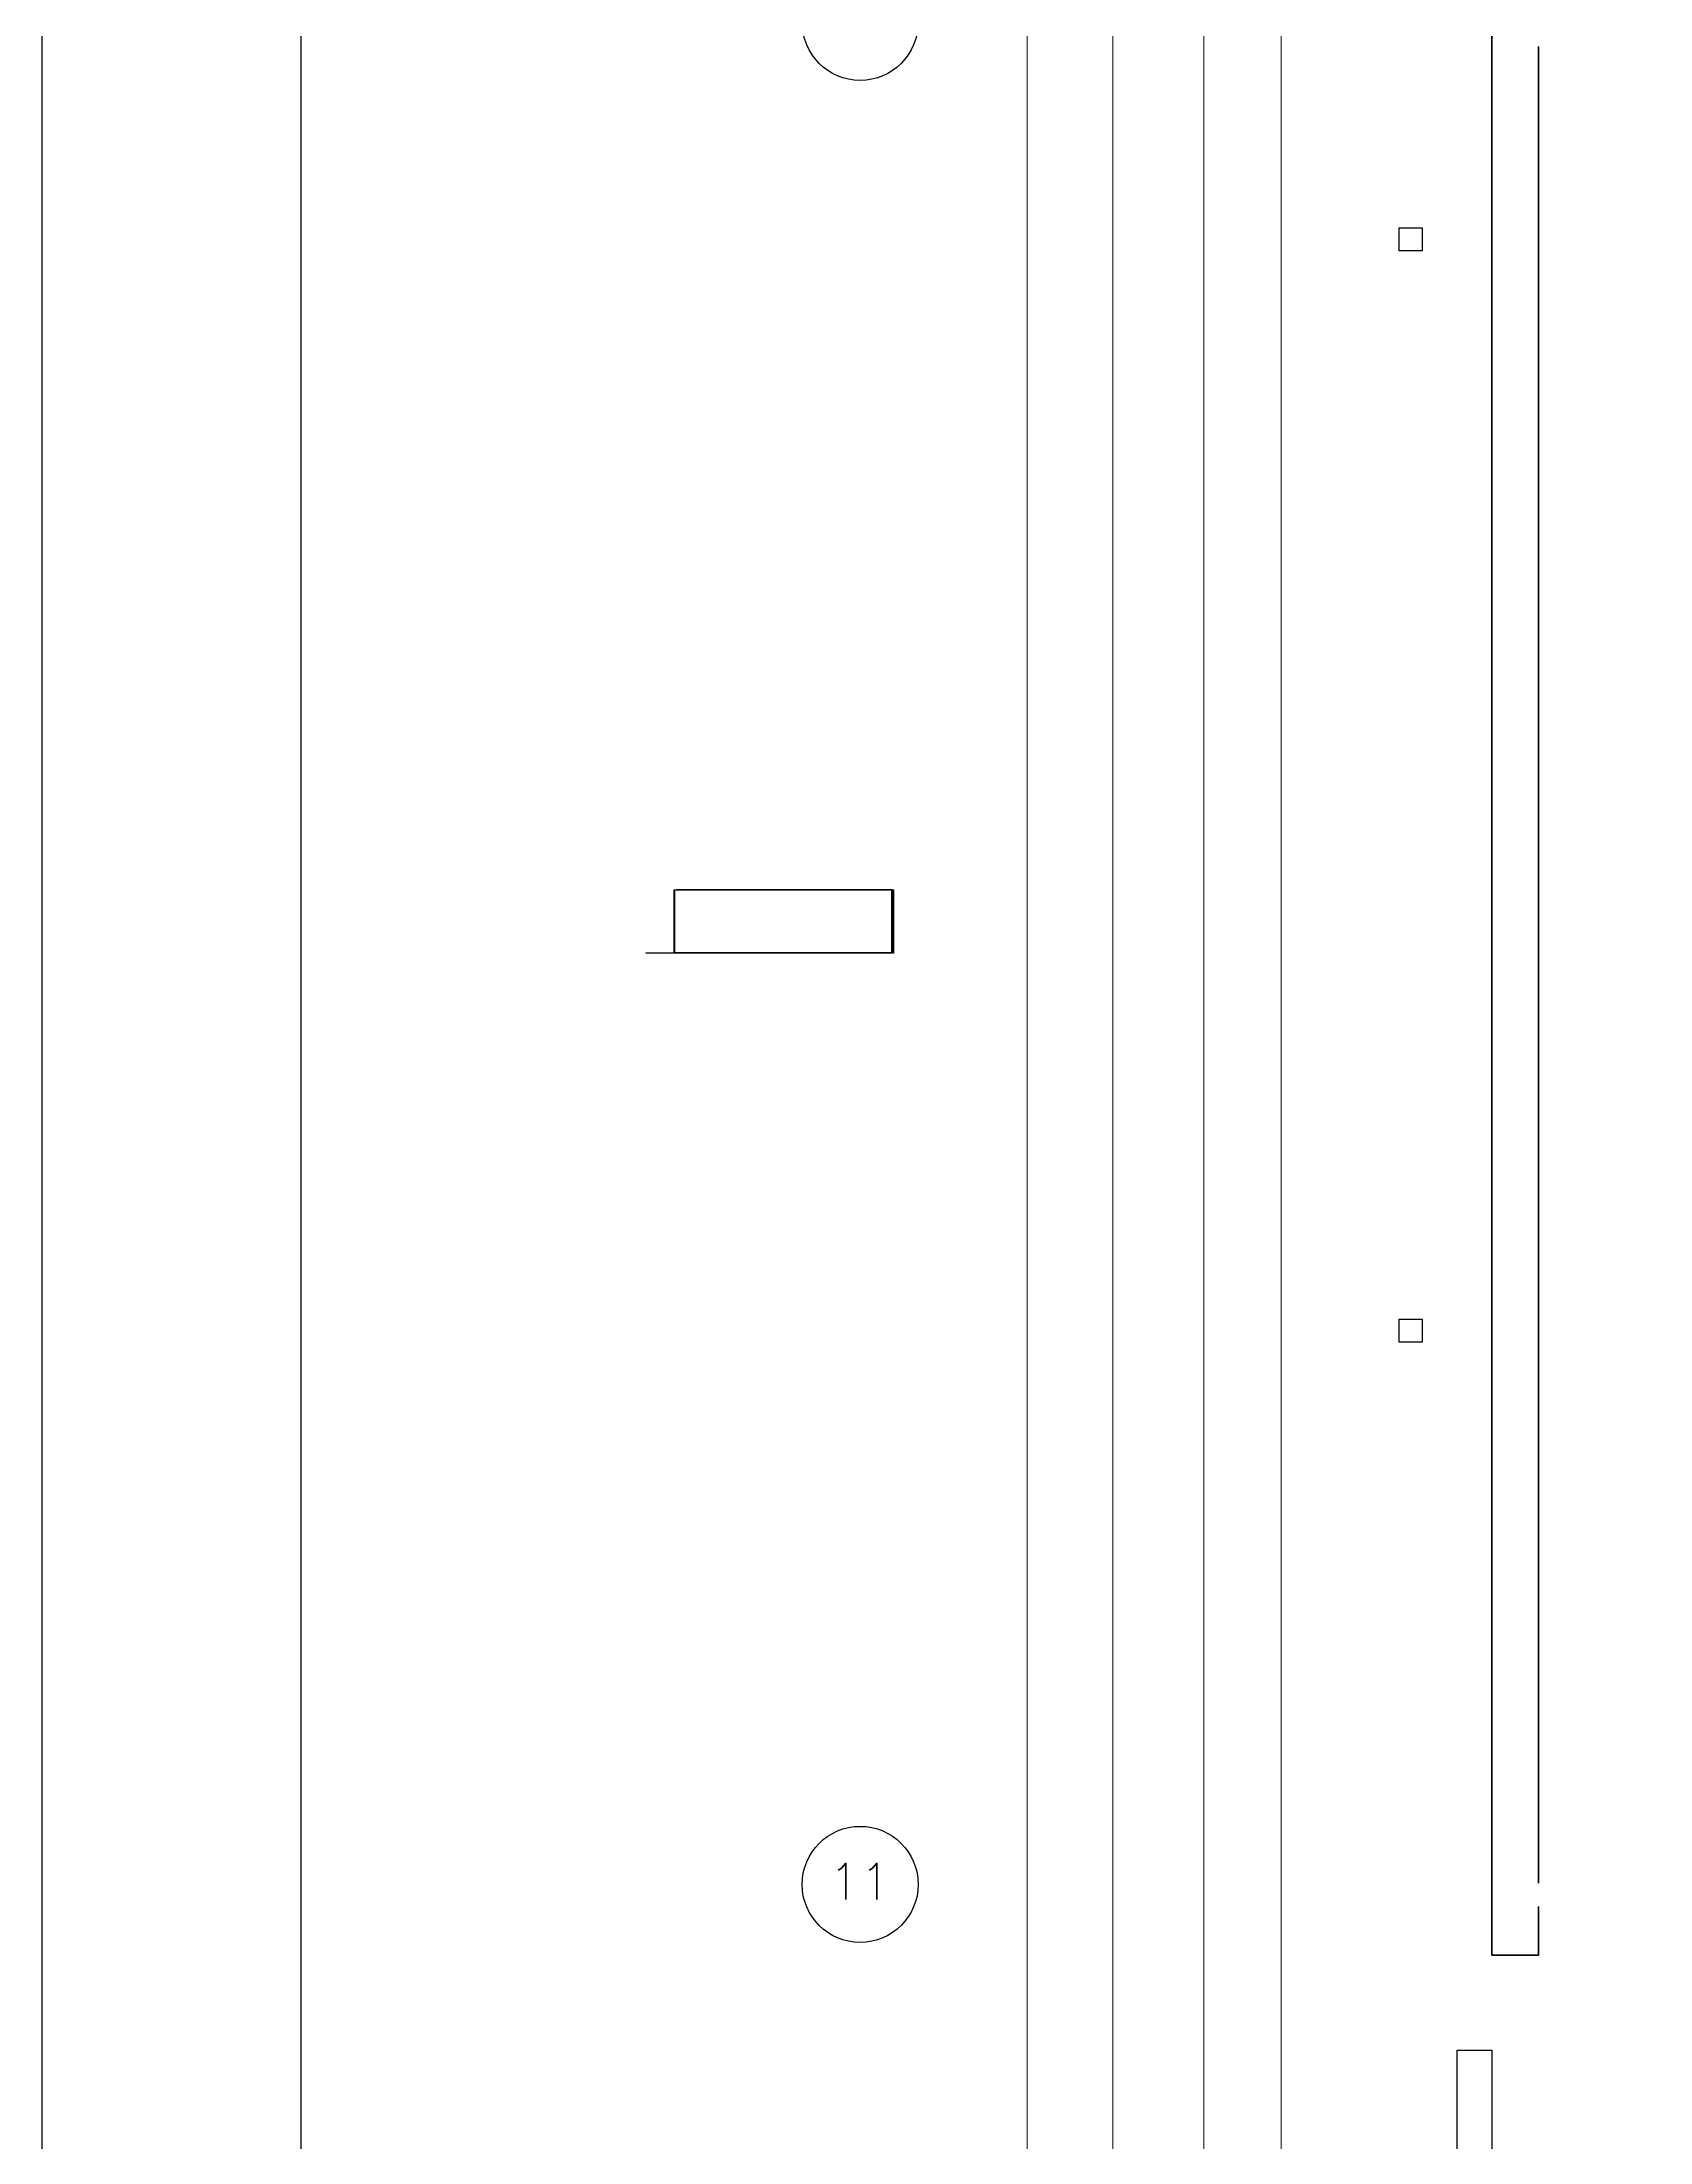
# Model space of a CAD drawing. Header units: inches. Extents: x -955375 to 106222, y -96450 to 64845.
# Drawn here: x 0 to 7084, y 24587 to 33838 of the extents above; entities that cross this region are included whole.
import ezdxf
from ezdxf.enums import TextEntityAlignment as Align

# ---------------------------------------------------------------- set-up
doc = ezdxf.new("R2010")
doc.units = ezdxf.units.IN
doc.header["$MEASUREMENT"] = 0
doc.linetypes.add('CONTINUA', pattern=[0])
for name, color, linetype in [('023_MUROS_2', 7, 'Continuous'), ('101_FORMATO_E', 7, 'Continuous'), ('A_INDICADORES', 1, 'Continuous'), ('A_TEXTOLOCAL', 3, 'Continuous'), ('DIBUJO', 2, 'Continuous'), ('EQP-Equipos - Situacion Proyectada (Trabajo3)$0$P-EQUIPO NUEVO', 134, 'Continuous')]:
    doc.layers.add(name, color=color, linetype=linetype)
doc.layers.add('ACHUTECH', color=24, linetype='Continuous', lineweight=18)
doc.styles.get("Standard").update_dxf_attribs({"font": 'isocp2.shx'})
doc.styles.add('TEXTO-100', font='romans.shx', dxfattribs={"height": 0.15})
doc.dimstyles.new('SUPERPEQUEÑA', dxfattribs={"dimtxt": 0.1, "dimasz": 0.05, "dimexe": 0.1, "dimexo": 0.15, "dimgap": 0.05, "dimtad": 1, "dimzin": 0, "dimdsep": 46, "dimtxsty": 'Standard', "dimblk1": 'CRUZZ', "dimblk2": 'CRUZZ', "dimsah": 1, "dimcen": 0.03, "dimse1": 1, "dimse2": 1, "dimclrd": 109, "dimclre": 4, "dimclrt": 173, "dimadec": 0, "dimazin": 0, "dimtfac": 1, "dimtix": 1, "dimtmove": 1, "dimatfit": 3, "dimldrblk": 'CRUZZ', "dimfxl": 1, "dimtolj": 1, "dimtzin": 0, "dimlwd": -1, "dimarcsym": 0})

# ---------------------------------------------------------------- blocks, each defined once
blk = doc.blocks.new('CRUZ')
at = {"layer": 'DIBUJO', "color": 7, "lineweight": -3}
for p, q in [((-0.2186156304733231, 0), (0.2186156304733231, 0)), ((0, 0.2186156304733231), (0, -0.2186156304733231))]:
    blk.add_line(p, q, dxfattribs=at)
at = {"layer": 'DIBUJO', "color": 7, "lineweight": -3, "const_width": 0.05}
blk.add_lwpolyline([(-0.025000000000091, 0, 1), (0.025000000000091, 0, 1)], format="xyb", close=True, dxfattribs=at)
blk = doc.blocks.new('CRUZZ')
at = {"layer": 'DIBUJO', "color": 3, "xscale": 10, "yscale": 10, "zscale": 10}
blk.add_blockref('CRUZ', (0, 0), dxfattribs=at)
blk = doc.blocks.new('*D50')
at = {"layer": 'ACHUTECH', "color": 7, "ltscale": 500, "transparency": 16777216}
blk.add_line((5459.321364382964, 33940.24497995264), (5459.321364382964, 33817.60523341078), dxfattribs=at)
at = {"layer": 'Defpoints', "color": 0, "linetype": 'CONTINUA', "ltscale": 500, "transparency": 16777216}
for p in [(6135.822737892113, 33940.29497995264), (5459.321364382964, 33817.55523341078), (6135.822737892113, 33817.55523341078)]:
    blk.add_point(p, dxfattribs=at)
at = {"layer": 'ACHUTECH', "color": 7, "linetype": 'CONTINUA', "ltscale": 500, "transparency": 16777216, "xscale": 0.05, "yscale": 0.05, "zscale": 0.05}
for p, rotation in [((5459.321364382964, 33940.29497995264), 90), ((5459.321364382964, 33817.55523341078), 270)]:
    blk.add_blockref('CRUZZ', p, dxfattribs=dict(at, rotation=rotation))
at = {"layer": 'ACHUTECH', "color": 7, "linetype": 'CONTINUA', "lineweight": 13, "ltscale": 500, "transparency": 16777216, "insert": (5459.226349619193, 33878.9251066817), "char_height": 0.15, "attachment_point": 5, "rotation": 90}
blk.add_mtext('\\A1;122.74', dxfattribs=at)
blk = doc.blocks.new('*D51')
at = {"layer": 'ACHUTECH', "color": 7, "ltscale": 500, "transparency": 16777216}
blk.add_line((5459.321364382962, 33817.50523341077), (5459.321364382964, 25727.0102738525), dxfattribs=at)
at = {"layer": 'Defpoints', "color": 0, "linetype": 'CONTINUA', "ltscale": 500, "transparency": 16777216}
for p in [(6135.822737892113, 33817.55523341078), (5459.321364382964, 25726.9602738525), (6135.822737892113, 25726.9602738525)]:
    blk.add_point(p, dxfattribs=at)
at = {"layer": 'ACHUTECH', "color": 7, "linetype": 'CONTINUA', "ltscale": 500, "transparency": 16777216, "xscale": 0.05, "yscale": 0.05, "zscale": 0.05}
for p, rotation in [((5459.321364382962, 33817.55523341078), 90), ((5459.321364382964, 25726.9602738525), 270)]:
    blk.add_blockref('CRUZZ', p, dxfattribs=dict(at, rotation=rotation))
at = {"layer": 'ACHUTECH', "color": 7, "linetype": 'CONTINUA', "lineweight": 13, "ltscale": 500, "transparency": 16777216, "insert": (5459.22636438297, 29772.25775363163), "char_height": 0.15, "attachment_point": 5, "rotation": 90}
blk.add_mtext('\\A1;8090.59', dxfattribs=at)
blk = doc.blocks.new('*D52')
at = {"layer": 'ACHUTECH', "color": 7, "ltscale": 500, "transparency": 16777216}
blk.add_line((5459.321364382964, 25726.9102738525), (5459.321364382964, 25624.72715173402), dxfattribs=at)
at = {"layer": 'Defpoints', "color": 0, "linetype": 'CONTINUA', "ltscale": 500, "transparency": 16777216}
for p in [(6135.822737892113, 25726.9602738525), (5459.321364382964, 25624.67715173402), (6135.822737890949, 25624.67715173402)]:
    blk.add_point(p, dxfattribs=at)
at = {"layer": 'ACHUTECH', "color": 7, "linetype": 'CONTINUA', "ltscale": 500, "transparency": 16777216, "xscale": 0.05, "yscale": 0.05, "zscale": 0.05}
for p, rotation in [((5459.321364382964, 25726.9602738525), 90), ((5459.321364382964, 25624.67715173402), 270)]:
    blk.add_blockref('CRUZZ', p, dxfattribs=dict(at, rotation=rotation))
at = {"layer": 'ACHUTECH', "color": 7, "linetype": 'CONTINUA', "lineweight": 13, "ltscale": 500, "transparency": 16777216, "insert": (5459.221354540451, 25675.81871279325), "char_height": 0.1, "attachment_point": 5, "rotation": 90}
blk.add_mtext('\\A1;102.28', dxfattribs=at)
blk = doc.blocks.new('*D53')
at = {"layer": 'ACHUTECH', "color": 7, "ltscale": 500, "transparency": 16777216}
blk.add_line((5459.321364382964, 25624.62715173402), (5459.321364382964, 22658.51661030324), dxfattribs=at)
at = {"layer": 'Defpoints', "color": 0, "linetype": 'CONTINUA', "ltscale": 500, "transparency": 16777216}
for p in [(6135.822737890949, 25624.67715173402), (5459.321364382964, 22658.46661030324), (6135.822737890949, 22658.46661030324)]:
    blk.add_point(p, dxfattribs=at)
at = {"layer": 'ACHUTECH', "color": 7, "linetype": 'CONTINUA', "ltscale": 500, "transparency": 16777216, "xscale": 0.05, "yscale": 0.05, "zscale": 0.05}
for p, rotation in [((5459.321364382964, 25624.67715173402), 90), ((5459.321364382964, 22658.46661030324), 270)]:
    blk.add_blockref('CRUZZ', p, dxfattribs=dict(at, rotation=rotation))
at = {"layer": 'ACHUTECH', "color": 7, "linetype": 'CONTINUA', "lineweight": 13, "ltscale": 500, "transparency": 16777216, "insert": (5459.226313367264, 24141.57188101863), "char_height": 0.15, "attachment_point": 5, "rotation": 90}
blk.add_mtext('\\A1;2966.21', dxfattribs=at)
blk = doc.blocks.new('*D185')
at = {"layer": 'ACHUTECH', "color": 7, "ltscale": 500, "transparency": 16777216}
blk.add_line((5118.652739258271, 54499.15252573176), (5118.652739258278, 25409.93259528557), dxfattribs=at)
at = {"layer": 'Defpoints', "color": 0, "linetype": 'CONTINUA', "ltscale": 500, "transparency": 16777216}
for p in [(26169.2290766271, 54499.20252573177), (5118.652739258278, 25409.88259528557), (6592.239503181772, 25409.88259528557)]:
    blk.add_point(p, dxfattribs=at)
at = {"layer": 'ACHUTECH', "color": 7, "linetype": 'CONTINUA', "ltscale": 500, "transparency": 16777216, "xscale": 0.05, "yscale": 0.05, "zscale": 0.05}
for p, rotation in [((5118.652739258271, 54499.20252573177), 90), ((5118.652739258278, 25409.88259528557), 270)]:
    blk.add_blockref('CRUZZ', p, dxfattribs=dict(at, rotation=rotation))
at = {"layer": 'ACHUTECH', "color": 7, "linetype": 'CONTINUA', "lineweight": 13, "ltscale": 500, "transparency": 16777216, "insert": (5118.557651990653, 39954.54256050866), "char_height": 0.15, "attachment_point": 5, "rotation": 90}
blk.add_mtext('\\A1;29089.32', dxfattribs=at)
blk = doc.blocks.new('*D186')
at = {"layer": 'ACHUTECH', "color": 7, "ltscale": 500, "transparency": 16777216}
blk.add_line((5118.652739258278, 25409.83259528557), (5118.652739258278, 23221.07378195378), dxfattribs=at)
at = {"layer": 'Defpoints', "color": 0, "linetype": 'CONTINUA', "ltscale": 500, "transparency": 16777216}
for p in [(6592.239503181772, 25409.88259528557), (5118.652739258278, 23221.02378195378), (6592.239503181772, 23221.02378195378)]:
    blk.add_point(p, dxfattribs=at)
at = {"layer": 'ACHUTECH', "color": 7, "linetype": 'CONTINUA', "ltscale": 500, "transparency": 16777216, "xscale": 0.05, "yscale": 0.05, "zscale": 0.05}
for p, rotation in [((5118.652739258278, 25409.88259528557), 90), ((5118.652739258278, 23221.02378195378), 270)]:
    blk.add_blockref('CRUZZ', p, dxfattribs=dict(at, rotation=rotation))
at = {"layer": 'ACHUTECH', "color": 7, "linetype": 'CONTINUA', "lineweight": 13, "ltscale": 500, "transparency": 16777216, "insert": (5118.557724494504, 24315.45318861967), "char_height": 0.15, "attachment_point": 5, "rotation": 90}
blk.add_mtext('\\A1;2188.86', dxfattribs=at)
blk = doc.blocks.new('*D196')
at = {"layer": 'ACHUTECH', "color": 7, "ltscale": 500, "transparency": 16777216}
blk.add_line((4717.010699632355, 45345.07544945447), (4717.010699632358, 31321.89705372377), dxfattribs=at)
at = {"layer": 'Defpoints', "color": 0, "linetype": 'CONTINUA', "ltscale": 500, "transparency": 16777216}
for p in [(3867.531068616603, 45345.12544945447), (3867.531068616603, 31321.84705372377), (4717.010699632358, 31321.84705372377)]:
    blk.add_point(p, dxfattribs=at)
at = {"layer": 'ACHUTECH', "color": 7, "linetype": 'CONTINUA', "ltscale": 500, "transparency": 16777216, "xscale": 0.05, "yscale": 0.05, "zscale": 0.05}
for p, rotation in [((4717.010699632355, 45345.12544945447), 90), ((4717.010699632358, 31321.84705372377), 270)]:
    blk.add_blockref('CRUZZ', p, dxfattribs=dict(at, rotation=rotation))
at = {"layer": 'ACHUTECH', "color": 7, "linetype": 'CONTINUA', "lineweight": 13, "ltscale": 500, "transparency": 16777216, "insert": (4716.915684868587, 38333.48625158911), "char_height": 0.15, "attachment_point": 5, "rotation": 90}
blk.add_mtext('\\A1;14023.28', dxfattribs=at)
blk = doc.blocks.new('*D197')
at = {"layer": 'ACHUTECH', "color": 7, "ltscale": 500, "transparency": 16777216}
blk.add_line((4717.010699632116, 31321.79705372377), (4717.010699632117, 25675.86871279354), dxfattribs=at)
at = {"layer": 'Defpoints', "color": 0, "linetype": 'CONTINUA', "ltscale": 500, "transparency": 16777216}
for p in [(3867.531068616603, 31321.84705372377), (3867.531068616603, 25675.81871279354), (4717.010699632117, 25675.81871279354)]:
    blk.add_point(p, dxfattribs=at)
at = {"layer": 'ACHUTECH', "color": 7, "linetype": 'CONTINUA', "ltscale": 500, "transparency": 16777216, "xscale": 0.05, "yscale": 0.05, "zscale": 0.05}
for p, rotation in [((4717.010699632116, 31321.84705372377), 90), ((4717.010699632117, 25675.81871279354), 270)]:
    blk.add_blockref('CRUZZ', p, dxfattribs=dict(at, rotation=rotation))
at = {"layer": 'ACHUTECH', "color": 7, "linetype": 'CONTINUA', "lineweight": 13, "ltscale": 500, "transparency": 16777216, "insert": (4716.915699632124, 28498.83288325865), "char_height": 0.15, "attachment_point": 5, "rotation": 90}
blk.add_mtext('\\A1;5646.03', dxfattribs=at)
blk = doc.blocks.new('*D198')
at = {"layer": 'ACHUTECH', "color": 7, "ltscale": 500, "transparency": 16777216}
blk.add_line((4717.010699631892, 25675.76871279354), (4717.010699631892, 22632.94582977378), dxfattribs=at)
at = {"layer": 'Defpoints', "color": 0, "linetype": 'CONTINUA', "ltscale": 500, "transparency": 16777216}
for p in [(3867.531068616603, 25675.81871279354), (3867.531068616603, 22632.89582977378), (4717.010699631892, 22632.89582977378)]:
    blk.add_point(p, dxfattribs=at)
at = {"layer": 'ACHUTECH', "color": 7, "linetype": 'CONTINUA', "ltscale": 500, "transparency": 16777216, "xscale": 0.05, "yscale": 0.05, "zscale": 0.05}
for p, rotation in [((4717.010699631892, 25675.81871279354), 90), ((4717.010699631892, 22632.89582977378), 270)]:
    blk.add_blockref('CRUZZ', p, dxfattribs=dict(at, rotation=rotation))
at = {"layer": 'ACHUTECH', "color": 7, "linetype": 'CONTINUA', "lineweight": 13, "ltscale": 500, "transparency": 16777216, "insert": (4716.915648616192, 24154.35727128365), "char_height": 0.15, "attachment_point": 5, "rotation": 90}
blk.add_mtext('\\A1;3042.92', dxfattribs=at)
blk = doc.blocks.new('*D201')
at = {"layer": 'ACHUTECH', "color": 7, "ltscale": 500, "transparency": 16777216}
blk.add_line((4340.116277026855, 59153.03458211518), (4340.116277026864, 15437.32818875104), dxfattribs=at)
at = {"layer": 'Defpoints', "color": 0, "linetype": 'CONTINUA', "ltscale": 500, "transparency": 16777216}
for p in [(21639.1496804671, 59153.08458211519), (4340.116277026864, 15437.27818875104), (6285.390136826663, 15437.27818875104)]:
    blk.add_point(p, dxfattribs=at)
at = {"layer": 'ACHUTECH', "color": 7, "linetype": 'CONTINUA', "ltscale": 500, "transparency": 16777216, "xscale": 0.05, "yscale": 0.05, "zscale": 0.05}
for p, rotation in [((4340.116277026855, 59153.08458211518), 90), ((4340.116277026864, 15437.27818875104), 270)]:
    blk.add_blockref('CRUZZ', p, dxfattribs=dict(at, rotation=rotation))
at = {"layer": 'ACHUTECH', "color": 7, "linetype": 'CONTINUA', "lineweight": 13, "ltscale": 500, "transparency": 16777216, "insert": (4340.021277026869, 37295.1813854331), "char_height": 0.15, "attachment_point": 5, "rotation": 90}
blk.add_mtext('\\A1;43715.81', dxfattribs=at)

msp = doc.modelspace()

# ---------------------------------------------------------------- linework, layer by layer
at = {"layer": '023_MUROS_2', "color": 7, "lineweight": 50}
for p, q in [((6387.673258945804, 38676.00353402988), (6387.673258945804, 25409.88259528555)), ((6592.239503181769, 25409.88259528555), (6592.239503181769, 25624.67715173401)), ((6387.673258945804, 25409.88259528555), (6592.239503181769, 25409.88259528555))]:
    msp.add_line(p, q, dxfattribs=at)
at = {"layer": '023_MUROS_2', "lineweight": 50}
msp.add_line((6592.2395031827, 25726.96027385248), (6592.2395031827, 33817.55523341076), dxfattribs=at)
at = {"layer": '101_FORMATO_E', "color": 7}
for p, q in [((-0.1703688703710213, 64844.52549647694), (-0.170368870254606, -0.3873414618428797)), ((1139.941933551963, 63723.75003200276), (1139.941933551963, 1086.095263811207))]:
    msp.add_line(p, q, dxfattribs=at)
at = {"layer": 'A_INDICADORES', "color": 7}
for centre in [(3604.435375329864, 33924.51089444415), (3604.435375329864, 25721.9110295423)]:
    msp.add_circle(centre, 255.7078052957702, dxfattribs=at)
at = {"layer": 'A_TEXTOLOCAL', "color": 7, "lineweight": 30}
for p, q in [((5978.540770472478, 33019.74688088744), (6080.823892591161, 33019.74688088744)), ((5978.540770472478, 32917.46375876926), (5978.540770472478, 33019.74688088744)), ((6080.823892591161, 33019.74688088744), (6080.823892591161, 32917.46375876926)), ((6080.823892591161, 32917.46375876926), (5978.540770472478, 32917.46375876926)), ((5978.540770472478, 28212.4401413272), (6080.823892591161, 28212.4401413272)), ((5978.540770472478, 28110.15701920899), (5978.540770472478, 28212.4401413272)), ((6080.823892591161, 28212.4401413272), (6080.823892591161, 28110.15701920899)), ((6080.823892591161, 28110.15701920899), (5978.540770472478, 28110.15701920899)), ((6234.248575768248, 22937.82691009497), (6234.248575768248, 24991.04506569894)), ((6234.248575768248, 24991.04506569894), (6387.673258945109, 24991.04506569894)), ((6387.673258945109, 24991.04506569894), (6387.673258945109, 22937.82691009497))]:
    msp.add_line(p, q, dxfattribs=at)
at = {"layer": 'ACHUTECH', "color": 7, "linetype": 'CONTINUA', "lineweight": 13, "ltscale": 500}
msp.add_line((-0.1703688703710213, 64844.52549647694), (-0.170368870254606, -0.3873414618428797), dxfattribs=at)
at = {"layer": 'EQP-Equipos - Situacion Proyectada (Trabajo3)$0$P-EQUIPO NUEVO', "color": 251, "lineweight": 0, "true_color": 0x636466}
for p, q in [((2796.408182381529, 30104.09582403547, 1543.562357601852), (3746.238935071229, 30104.28834786658, 1543.562357601852)), ((2796.408182381529, 30104.09582403547, 1543.562357601852), (3746.238935071229, 30104.28834786658, 1543.562357601852)), ((2796.408182381529, 30104.09582403547, 1543.562357601852), (3746.238935071229, 30104.28834786658, 1543.562357601852)), ((2801.308018257983, 30102.33255016875, 1543.562357601852), (3751.138770947917, 30102.52507399987, 1543.562357601852)), ((3746.809577434891, 29825.16328856473, 1543.562357601852), (2658.284849350497, 29824.94265246687, 1543.562357601852)), ((3746.809577434891, 29825.16328856473, 1543.562357601852), (2658.284849350497, 29824.94265246687, 1543.562357601852)), ((3751.709413311346, 29823.40001469805, 1543.562357601852), (2663.184685226952, 29823.17937860017, 1543.562357601852))]:
    msp.add_line(p, q, dxfattribs=at)
at = {"layer": 'EQP-Equipos - Situacion Proyectada (Trabajo3)$0$P-EQUIPO NUEVO', "color": 251, "true_color": 0x636466}
for p, q in [((3746.238935071229, 30104.28834786658, 1543.562357601852), (3746.809577434891, 29825.16328856473, 1543.562357601852)), ((3746.238935071229, 30104.28834786658, 1543.562357601852), (3746.809577434891, 29825.16328856473, 1543.562357601852)), ((3746.238935071229, 30104.28834786658, 1543.562357601852), (3746.809577434891, 29825.16328856473, 1543.562357601852)), ((3751.138770947917, 30102.52507399987, 1543.562357601852), (3751.709413311346, 29823.40001469805, 1543.562357601852))]:
    msp.add_line(p, q, dxfattribs=at)
at = {"layer": 'EQP-Equipos - Situacion Proyectada (Trabajo3)$0$P-EQUIPO NUEVO', "color": 251, "lineweight": 0, "true_color": 0x636466, "elevation": 1543.562357601852}
for points in [[(2783.727714374039, 29827.36139333744), (3742.474071481083, 29827.55572429717), (3742.418243369735, 30102.98789681924), (2783.671886262691, 30102.79356585951)], [(2783.727714374039, 29827.36139333744), (3742.474071481083, 29827.55572429717), (3742.418243369735, 30102.98789681924), (2783.671886262691, 30102.79356585951)], [(2788.627550250843, 29825.59811947076), (3747.373907357538, 29825.7924504305), (3747.31807924619, 30101.22462295253), (2788.571722139495, 30101.03029199279)]]:
    msp.add_lwpolyline(points, close=True, dxfattribs=at)

# ---------------------------------------------------------------- texts
at = {"layer": 'A_TEXTOLOCAL', "color": 7, "style": 'TEXTO-100'}
msp.add_attdef('11', text='1', height=159.8173783098563, dxfattribs=at).set_placement((3602.852865137997, 25735.1397738167), align=Align.MIDDLE)

# ---------------------------------------------------------------- dimensions: what is measured, and where the dimension line sits
at = {"layer": 'ACHUTECH', "color": 7, "linetype": 'CONTINUA', "lineweight": 13, "ltscale": 500}
for base, p1, p2, override, picture, middle in [((4340.116277026864, 15437.27818875104), (21639.14968046709, 59153.08458211516), (6285.39013682666, 15437.27818875104), {"dimtxt": 0.15, "dimgap": 0.02, "dimclrd": 7, "dimclrt": 7, "dimfxl": 0.2}, '*D201', (4340.021277026869, 37295.1813854331)), ((5118.652739258278, 25409.88259528557), (26169.22907662708, 54499.20252573174), (6592.239503181769, 25409.88259528555), {"dimtxt": 0.15, "dimgap": 0.02, "dimclrd": 7, "dimclrt": 7, "dimfxl": 0.2}, '*D185', (5118.557651990653, 39954.54256050866)), ((4717.010699632358, 31321.84705372377), (3867.531068616601, 45345.12544945446), (3867.531068616601, 31321.84705372376), {"dimtxt": 0.15, "dimgap": 0.02, "dimclrd": 7, "dimclrt": 7, "dimfxl": 0.2}, '*D196', (4716.915684868587, 38333.48625158911)), ((5459.321364382964, 33817.55523341078), (6135.822737892111, 33940.29497995262), (6135.822737892111, 33817.55523341076), {"dimtxt": 0.15, "dimgap": 0.02, "dimclrd": 7, "dimclrt": 7, "dimfxl": 0.2}, '*D50', (5459.226349619193, 33878.9251066817)), ((5459.321364382964, 25726.9602738525), (6135.822737892111, 33817.55523341076), (6135.822737892111, 25726.96027385248), {"dimtxt": 0.15, "dimgap": 0.02, "dimclrd": 7, "dimclrt": 7, "dimfxl": 0.2}, '*D51', (5459.22636438297, 29772.25775363163)), ((4717.010699632117, 25675.81871279354), (3867.531068616601, 31321.84705372376), (3867.531068616601, 25675.81871279352), {"dimtxt": 0.15, "dimgap": 0.02, "dimclrd": 7, "dimclrt": 7, "dimfxl": 0.2}, '*D197', (4716.915699632124, 28498.83288325865)), ((5459.321364382964, 25624.67715173402), (6135.822737892111, 25726.96027385248), (6135.822737890947, 25624.67715173401), {"dimclrd": 7, "dimclrt": 7, "dimfxl": 0.2}, '*D52', (5459.221354540451, 25675.81871279325)), ((4717.010699631892, 22632.89582977378), (3867.531068616601, 25675.81871279352), (3867.531068616601, 22632.89582977377), {"dimtxt": 0.15, "dimgap": 0.02, "dimclrd": 7, "dimclrt": 7, "dimfxl": 0.2}, '*D198', (4716.915648616192, 24154.35727128365)), ((5459.321364382964, 22658.46661030324), (6135.822737890947, 25624.67715173401), (6135.822737890947, 22658.46661030324), {"dimtxt": 0.15, "dimgap": 0.02, "dimclrd": 7, "dimclrt": 7, "dimfxl": 0.2}, '*D53', (5459.226313367264, 24141.57188101863)), ((5118.652739258278, 23221.02378195378), (6592.239503181769, 25409.88259528555), (6592.239503181769, 23221.02378195377), {"dimtxt": 0.15, "dimgap": 0.02, "dimclrd": 7, "dimclrt": 7, "dimfxl": 0.2}, '*D186', (5118.557724494504, 24315.45318861967))]:
    dim = msp.add_linear_dim(base=base, p1=p1, p2=p2, angle=90, dimstyle='SUPERPEQUEÑA', override=override, dxfattribs=at)
    dim.commit()
    dim.dimension.update_dxf_attribs({"geometry": picture, "text_midpoint": middle})

doc.saveas('drawing.dxf')
